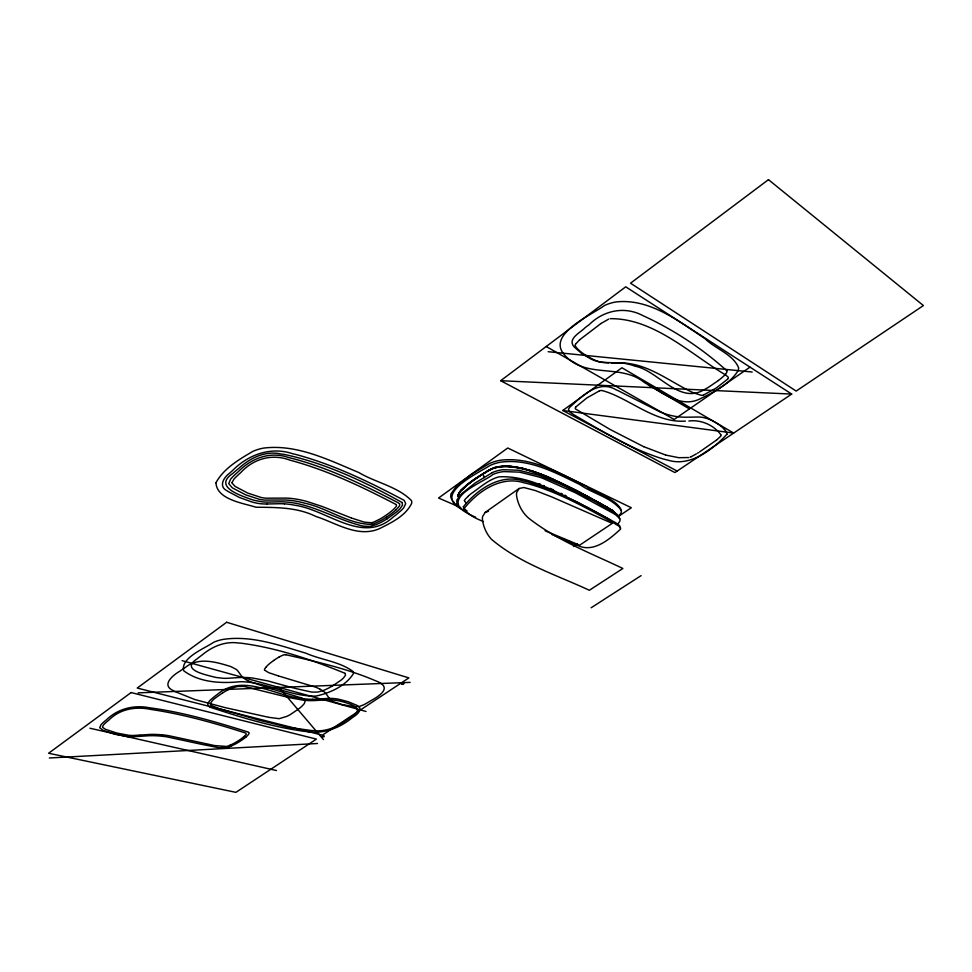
<?xml version="1.0" encoding="UTF-8"?>
<svg xmlns="http://www.w3.org/2000/svg" width="972" height="972" viewBox="0 0 972 972"><rect width="100%" height="100%" fill="white"/><g stroke="black" fill="none" stroke-linecap="round" stroke-linejoin="round"><path stroke-width="1.46" d="M460.218 491.273C458.079 495.003 457.484 494.59 459.185 497.883A47.652 25.43 -18.9 0 0 459.282 498.162M614.656 513.69L614.365 512.718L614.596 513.337M231.968 482.695L233.9 479.208A34.032 19.209 -13.6 0 1 234.604 478.406L235.09 477.872A48.163 27.058 -13.9 0 1 235.746 477.203L239.161 474.008A88.659 49.159 -14.6 0 1 240.558 472.793C253.206 458.893 271.905 453.329 289.802 460.108C326.92 470.011 362.021 486.79 395.981 504.456M463.547 506.546C477.118 489.584 500.24 473.437 523.288 480.909A130.831 66.363 -17.2 0 1 528.61 482.173L550.261 489.584L577.186 502.014L615.325 522.511L619.686 525.645L619.662 527.772M464.154 508.441C477.75 491.48 500.884 475.344 523.944 482.792A130.916 66.29 -17.2 0 1 529.266 484.056C559.508 492.719 587.1 508.38 614.511 523.422C616.114 524.892 621.4 526.435 620.61 529.084C609.687 539.108 593.758 553.068 577.83 545.535A186.223 93.932 -22.8 0 1 575.473 544.66L551.683 534.333M458.14 495.914L458.043 495.161L458.82 497.615M458.347 495.441L458.31 494.712M614.778 513.726L614.668 512.888L614.875 513.714M458.043 495.343L458.067 494.882M264.433 669.659L264.445 669.574A12.745 6.026 -13.7 0 1 265.757 667.46M458.371 495.125L459.574 492.197M102.425 726.752L103.749 724.626A28.54 12.976 -11.2 0 1 104.283 724.067L104.648 723.703A40.399 18.322 -11.4 0 1 105.134 723.229L107.758 720.969A74.455 33.498 -11.9 0 1 108.84 720.106C120.078 708.71 136.104 706.279 151.255 709.487C183.392 714.262 214.873 723.168 245.758 733.082M726.825 434.363C713.375 448.833 690.582 467.435 667.825 460.096A142.483 74.358 -24.5 0 1 662.94 458.906C631.241 449.185 602.725 431.544 574.233 414.995C571.5 412.942 566.117 410.949 569.653 407.377C581.438 396.552 598.667 379.323 615.92 389.711A182.93 97.151 -18.4 0 1 618.544 390.89L660.498 412.116M619.492 518.611L619.091 516.217L616.479 513.848L594.743 501.406L565.097 486.243L542.072 476.438A228.311 113.323 -15.8 0 0 538.354 475.138L518.927 470.266L503.168 469.707A20.242 10.789 -18.8 0 0 492.282 472.574M458.383 494.359L460.716 490.459L466.864 485.064A83.896 43.424 -19.1 0 1 468.152 484.044L469.901 482.683A119.884 61.054 -19.4 0 1 478.273 476.778L483.485 473.376M458.517 494.456L460.449 491.006L464.616 486.948M575.655 344.027L579.591 339.848M492.306 472.623L475.417 482.841L461.566 493.691L456.852 500.058L456.852 502.597L458.371 505.185M618.86 516.363L620.914 513.155A15.819 7.861 -20.3 0 0 621.351 510.482C611.886 497.494 592.713 493.703 579.798 484.53C555.255 472.55 528.634 458.164 500.373 462.222A25.151 13.462 -18.8 0 0 490.253 465.321C477.847 473.437 430.888 494.639 462.757 509.668M459.914 492.026L466.949 485.332A83.896 43.412 -19 0 1 468.237 484.299L469.986 482.95A119.896 61.054 -19.4 0 1 478.358 477.033L482.233 474.324M265.672 667.448L267.616 665.37A41.055 19.27 -14.1 0 1 268.126 664.897L268.819 664.277A52.209 24.422 -14.3 0 1 271.139 662.369L273.594 660.523M720.386 436.55L716.668 439.964M460.922 490.471L463.923 487.555M575.934 406.855L586.857 397.937L599.335 390.902M617.439 524.382L619.808 521.32L620.185 518.987L615.13 514.322L574.962 492.561L542.728 478.297A228.456 113.177 -15.8 0 0 539.01 477.009L519.583 472.149L503.812 471.602A20.266 10.765 -18.8 0 0 492.913 474.47C483.935 482.051 443.597 496.595 463.559 510.908A134.148 71.806 -20.6 0 0 474.822 516.849L475.66 517.226M727.493 379.299L716.145 388.083L703.692 394.948M395.847 509.972L396.345 509.486A33.498 18.176 -16 0 0 397.074 508.745L397.402 508.405A26.183 14.167 -16.1 0 0 397.985 507.748L398.241 507.445A19.805 10.692 -16.2 0 0 398.593 506.995L398.775 506.74A6.622 3.56 -16.5 0 0 399.541 503.715M579.701 339.738L600.939 323.542M467.994 496.352L470.132 494.481A68.842 35.551 -18.9 0 1 471.153 493.642C479.998 487.592 488.418 479.609 499.013 476.827C531.162 475.272 559.908 494.456 587.841 507.615M244.13 736.497L244.482 736.181A25.527 11.36 -12.8 0 0 244.98 735.695L245.199 735.476A19.379 8.614 -12.9 0 0 245.576 735.075L245.734 734.893A14.033 6.221 -13 0 0 245.952 734.613L246.171 734.31A3.013 1.337 -13.2 0 0 246.378 734.03M246.256 736.74L246.645 736.399A28.164 12.527 -12.8 0 0 247.192 735.877L247.435 735.622A22.004 9.781 -12.9 0 0 247.872 735.16L248.054 734.954A16.658 7.387 -13 0 0 248.31 734.638L248.443 734.455A5.565 2.466 -13.2 0 0 248.759 732.402M464.13 487.519L466.001 485.769M464.774 486.948L465.673 486.194M465.916 485.988L468.589 483.849M466.062 485.526L470.132 482.331A115.546 58.976 -19.3 0 1 475.843 478.248L490.982 469.099M716.558 440.049L699.512 451.956M519.109 488.479L516.654 492.512A22.332 9.185 55.1 0 0 516.618 496.133C518.052 504.359 522.013 512.317 528.331 517.869C556.494 540.201 590.733 553.117 622.882 568.474L589.36 590.271C556.166 574.841 519.68 563.274 491.419 539.253C486.571 534.029 483.558 527.152 482.489 520.129A22.052 9.538 55.2 0 1 482.598 516.497L485.21 512.39L519.109 488.479L523.847 487.531L535.268 490.532L551.622 496.862L612.263 523.361L579.616 545.207L545.098 530.773M468.917 483.594L470.217 482.598A115.559 58.964 -19.3 0 1 475.928 478.516L480.569 475.405M718.502 380.465L709.098 386.868A54.177 29.452 -23.7 0 1 702.088 390.817C677.873 403.04 657.437 370.296 634.898 366.152A77.942 42.744 -21.2 0 0 622.517 363.006L611.267 362.896M500.653 380.708L625.725 286.813L791.694 394.073L674.908 472.574L500.653 380.708L791.694 394.073M562.776 410.5L621.922 367.768L733.678 433.062L562.776 410.5L677.168 471.043M750.007 367.137L674.143 419.467L546.215 346.506M601.085 323.445L608.703 319.095M573.468 546.471L577.247 543.943M618.763 516.181L631.338 507.761L507.736 447.983L438.554 498.041L460.728 507.591M386.905 516.861L390.137 514.625A52.998 28.953 -15.7 0 0 395.859 509.972M591.146 607.767L641.083 575.643M482.124 474.555L486.085 472.076M387.075 518.902L397.001 511.624A39.488 21.445 -15.9 0 0 400.087 508.648L402.517 505.076L402.141 502.597M484.554 472.854L487.592 471.189M698.431 452.624L697.568 453.159M222.673 692.817L214.508 698.625A33.996 15.588 -13.1 0 0 212.103 700.933L210.402 703.619L211.179 705.405M696.414 453.863L691.238 456.706M486.255 471.821L494.298 467.921L501.759 466.572A26.706 14.228 -18.7 0 1 502.463 466.511L503.751 466.451M332.606 685.892L340.99 680.181A34.069 15.856 -14.4 0 0 343.566 677.885L345.522 675.176L345.06 673.365M487.507 470.922L482.999 473.838L484.275 477.677M487.665 470.667L494.213 467.654L500.203 466.451M487.762 470.934L491.638 468.796M278.928 657.157L279.486 656.841A26.706 12.624 -14 0 1 280.337 656.392L280.75 656.185A20.388 9.659 -14 0 1 281.503 655.821L281.856 655.663A14.835 7.047 -13.9 0 1 282.366 655.432L282.974 655.189A3.22 1.531 -13.8 0 1 284.99 654.618M485.21 512.39L488.454 511.321M491.176 469.172L494.128 467.982M230.17 745.184L233.292 743.677A39.755 17.739 -12.6 0 0 233.973 743.313L234.872 742.815A51.079 22.878 -12.5 0 0 237.508 741.259L239.95 739.68A41.881 18.711 -12.6 0 0 244.142 736.497M231.409 745.974L234.811 744.333A42.416 18.918 -12.6 0 0 235.528 743.944L236.488 743.422A53.752 24.081 -12.5 0 0 239.258 741.782L241.821 740.129A44.53 19.902 -12.6 0 0 246.28 736.752M491.844 468.868L493.472 468.212M691.019 456.804L690.193 457.132M232.029 688.054L237.52 686.499L243.219 686.414A32.513 14.945 -12.9 0 1 244.543 686.548L289.158 697.617L302.948 700.119A56.983 26.499 -14.7 0 0 311.064 700.642L312.182 700.63A52.184 24.215 -14.6 0 0 316.422 700.484L325.669 699.828A33.157 14.75 -14.3 0 1 330.201 699.719L330.626 700.059A21.493 9.732 -14.9 0 0 331.428 700.691L331.877 700.982A26.037 11.81 -15 0 0 332.351 701.262A31.639 14.373 -15.1 0 0 332.861 701.517L341.828 704.506L353.48 706.559A35.612 16.099 -15.3 0 0 354.209 706.62L359.166 706.547L363.504 704.882A27.095 12.211 -14.9 0 0 364.391 704.433L364.974 704.129A38.758 17.557 -14.8 0 0 365.703 703.74L369.141 701.735A73.726 33.874 -14.5 0 0 370.405 700.946C380.21 695.612 393.125 687.083 375.459 680.728C347.162 668.554 314.952 661.312 286.011 654.764M493.606 468.006L494.724 467.617M494.359 468.03L497.725 467.131M494.894 467.435L508.465 466.098M371.681 522.742L364.354 522.171L351.524 518.04M610.234 318.67C654.01 318.257 690.156 353.881 725.404 374.815M688.686 457.545L678.735 457.691L666.039 455.127M497.931 466.961L501.661 466.305A26.706 14.228 -18.7 0 1 502.366 466.256L502.548 466.244M500.641 466.536L504.869 466.159M140.077 735.075L150.21 734.419A50.52 22.162 -11.5 0 1 151.34 734.395L152.373 734.382A61.929 27.022 -11.4 0 1 162.421 734.881M139.628 735.111L133.115 735.488A22.478 10.23 -11.4 0 1 131.269 735.452L130.491 735.415A27.252 12.429 -11.4 0 1 129.531 735.342A33.145 15.151 -11.5 0 1 128.669 735.269L116.834 733.046L105.729 729.401A37.859 17.423 -11.3 0 1 105.158 729.134L102.558 727.335M321.732 698.844L326.957 698.467A32.829 14.629 -14.4 0 1 332.837 698.455L335.194 698.686A49.548 21.931 -14.2 0 1 338.815 699.257L348.255 701.735L356.59 705.21A45.599 20.108 -14.4 0 1 357.246 705.599C363.65 708.381 357.55 714.444 353.917 716.534A73.398 33.157 -14.1 0 1 351.67 718.187C338.693 728.672 322.206 734.528 305.451 731.418A115.012 52.901 -15.2 0 1 303.495 731.211C271.686 726.801 240.218 717.142 210.098 707.203A17.095 7.885 -12.8 0 1 209.405 706.838L207.68 704.651L208.931 701.699A29.768 13.669 -13 0 1 210.936 699.512L215.383 695.831A60.762 27.666 -13.4 0 1 217.145 694.579C243.304 672.393 275.586 696.79 304.175 698.783A53.788 25.005 -14.7 0 0 312.729 699.318M321.076 698.892L316.617 699.196A48.236 22.368 -14.6 0 1 313.494 699.293L312.741 699.305M502.913 466.353L517.116 467.52M49.341 757.99L317.492 743.495M138.145 692.866L410.135 682.38M688.856 421.01C700.873 419.454 713.8 424.983 720.86 434.751M504.164 466.293L511.394 466.572M685.382 421.095C654.545 423.403 627.803 397.05 601.887 390.525M266.802 504.006L279.596 503.715A56.218 30.278 -13.6 0 1 283.423 503.8L284.359 503.848M608.63 362.933L600.271 362.119A41.675 23.85 -23.1 0 0 605.447 362.471L622.469 363.078M505.355 466.281L507.202 466.305M285.209 654.703L285.246 654.715A5.285 2.515 -13.8 0 1 285.841 654.739M507.372 466.196L515.61 467.107M622.53 362.957C648.944 364.002 670.097 381.972 693.085 392.664M508.745 466.256L510.093 466.353M510.592 466.244L522.523 468.225L533.677 471.627M162.433 734.868L163.989 735.026A96.726 41.553 -11.2 0 1 168.375 735.597L214.666 745.573L226.707 746.46A12.053 5.31 -12.8 0 0 230.121 745.159M548.159 351.706L752.207 372.033M511.649 466.499L529.837 470.594M515.901 467.07L524.054 468.832M517.687 467.459L520.336 467.982M268.794 717.324L279.171 718.685L286.91 716.352A33.522 15.236 -13.6 0 0 290.482 714.456L298.647 708.953A38.005 17.338 -13.6 0 0 304.382 703.461L305.184 700.763L303.167 698.661A31.639 14.288 -13.7 0 0 302.292 698.175L272.342 689.087M296.278 503.387C319.266 507.979 339.714 520.518 362.447 525.949A37.337 20.169 -16.3 0 0 363.856 526.192L370.04 526.399L376.2 524.649A44.615 24.227 -15.7 0 0 386.978 518.854M268.321 717.227L225.188 707.64L194.995 699.573M288.514 727.348L311.769 730.555A67.906 30.654 -14.8 0 0 314.114 730.652C326.094 731.916 337.345 726.886 346.761 719.888A82.644 37.495 -13.9 0 0 351.439 716.631C367.878 707.81 345.923 702.404 338.183 700.715A59.547 26.232 -14.1 0 0 336.482 700.387L330.188 699.731L325.839 693.352A50.228 22.672 -13.7 0 0 325.426 692.927L325.013 692.55A61.746 27.799 -13.6 0 0 319.764 689.075M287.36 727.105L258.552 720.058L219.453 708.649M521.247 468.176L522.134 468.37M89.922 728.235L276.498 770.541M202.31 744.479L218.445 747.626L227.144 747.529A14.653 6.464 -12.8 0 0 231.36 745.949M201.617 744.321L166.892 736.849A94.065 40.399 -11.2 0 0 162.628 736.302L161.121 736.144A64.091 27.896 -11.4 0 0 155.107 735.743L153.892 735.707A49.961 21.894 -11.5 0 0 151.498 735.695L150.526 735.707A47.859 20.995 -11.5 0 0 149.457 735.719L132.301 736.8A25.223 11.482 -11.4 0 1 130.224 736.776L129.24 736.715A29.998 13.681 -11.4 0 1 128.292 736.654A35.891 16.415 -11.5 0 1 127.356 736.569L115.267 734.322L103.567 730.507A40.666 18.723 -11.3 0 1 102.959 730.227L99.715 727.7L100.906 724.869A28.953 13.171 -11.2 0 1 101.853 723.824L102.242 723.423A45.635 20.691 -11.4 0 1 103.141 722.573L105.511 720.544A77.153 34.725 -11.9 0 1 106.641 719.644C118.183 708.527 134.185 704.676 149.749 707.81C183.088 712.233 215.59 721.759 247.568 731.867A15.333 6.78 -13 0 1 247.896 732.025A8.116 3.596 -13.1 0 1 248.48 732.39L248.504 732.402M522.426 468.37L529.436 470.302M524.333 468.832L552.91 479.415L593.783 500.082M271.99 688.99L270.265 688.528M294.115 688.176L311.332 692.003A32.234 14.945 -14.6 0 0 312.583 692.137L318.002 692.04L323.324 690.533A38.503 17.909 -14.2 0 0 332.509 685.868M182.092 660.644L366.043 711.468M269.123 688.212L248.54 681.105M293.009 687.872L267.835 680.922L252.841 678.079A57.227 26.232 -12.8 0 0 244.179 677.46L242.988 677.472A52.549 24.142 -12.8 0 0 238.456 677.593L228.542 678.237A36.146 17.362 -13 0 1 223.621 678.322L216.635 677.545A65.975 32.076 -13.3 0 1 214.727 677.18C206.975 674.993 179.601 670.048 197.049 658.907A86.156 40.63 -13.5 0 1 201.933 655.128C212.054 646.599 224.884 641.07 238.31 642.99A72.499 34.239 -12.5 0 1 241.02 643.185C276.838 647.826 311.757 659.733 345.011 673.304M665.528 454.981L643.792 446.707M281.078 676.731L315.718 687.192A96.981 43.23 -13.1 0 1 318.78 688.565L319.788 689.063M280.471 676.548L278.855 676.087M278.393 675.941L268.661 672.648L264.518 670.085M530.384 470.351L545.28 475.733M530.469 470.618L531.55 470.946M194.704 699.488L174.389 691.323A73.143 35.065 -12.9 0 1 172.822 690.375C160.805 684.75 173.733 674.58 180.16 671.008A85.536 39.876 -13.1 0 1 185.397 667.399C198.288 656.902 215.687 661.908 229.914 666.294A64.407 30.059 -12.1 0 1 231.506 666.901L236.172 669.368A35.757 16.864 -12.4 0 1 238.176 671.373L241.238 675.613A53.764 25.6 -14 0 0 242.976 677.472L243.522 677.934A58.684 27.981 -14 0 0 248.565 681.093M219.004 708.515L211.276 705.49M531.927 471.019L535.912 472.392M534.078 471.724L537.601 472.987M569.07 541.416L567.842 540.979M536.362 472.514L540.493 474.057M597.525 361.268L600.186 362.094L594.196 360.405A79.57 45.793 -24 0 1 590.745 358.911L581.499 353.371L574.185 346.931A40.435 23.401 -23 0 1 572.86 345.096C568.887 337.916 580.819 332.23 585.108 327.685A117.223 64.747 -23.2 0 1 589.263 324.563C603.527 310.445 624.571 305.913 642.723 315.536C673.098 329.374 702.027 348.365 726.704 370.66M537.917 473.06L542.242 474.737M567.041 540.687L563.007 539.12M351.014 517.845L321.914 506.376L306.848 501.443A114.137 60.264 -13 0 0 301.903 500.216L300.129 499.839A73.289 39.342 -13.5 0 0 288.623 498.199L287.42 498.15A59.839 32.319 -13.6 0 0 286.108 498.089L266.182 498.186A26.803 15.115 -13.9 0 1 264.056 497.98L263.048 497.834A32.513 18.383 -14 0 1 262.063 497.664A39.573 22.441 -14.1 0 1 261.079 497.47L247.726 493.071L235.431 486.583A45.259 25.904 -13.9 0 1 234.823 486.134L231.98 482.89M596.723 360.964C588.279 357.587 577.988 350.904 575.375 345.947M540.979 474.215L578.413 491.65M539.12 483.692L540.396 484.19M542.643 474.858L551.075 478.394M543.713 485.526L544.393 485.806M545.936 476.001L547.892 476.815M562.01 538.707L560.042 537.88M548.536 477.094L577.368 490.896M693.583 392.882L701.298 395.312A3.232 1.701 -23.5 0 0 703.57 394.984M550.419 488.394L551.075 488.697M552.509 479.038L555.048 480.18M552.4 489.281L553.481 489.779M643.695 446.67L610.295 429.563L575.667 409.042A3.256 1.798 -21.2 0 1 575.837 406.964M557.563 481.347L558.815 481.918M559.483 482.233L560.151 482.549M560.82 482.865L562.156 483.509M561.002 493.278L562.302 493.91M562.824 483.825L566.312 485.526M564.878 495.161L566.166 495.793M567.028 485.879L569.896 487.3M570.613 487.652L571.317 488.017M572.022 488.369L574.136 489.438M574.914 489.839L599.627 503.119M578.328 491.395L602.555 504.76M579.373 492.148L581.268 493.144M582.216 493.642L583.151 494.141M585.229 495.246L591.377 498.551M588.886 508.174L600.878 514.686M593.406 499.669L599.226 503.095M595.411 500.774L600.696 503.921M601.328 514.941L602.604 515.646M599.846 503.022L604.815 506.035M600.599 503.666L603.539 505.513M603.162 515.962L607.804 518.623M603.442 505.27L604.329 505.975M604.426 505.61L610.987 509.936M603.843 505.489L604.73 506.193M604.645 505.95L609.092 508.757M605.69 506.534L605.034 506.169L606.722 507.129M605.835 506.631L606.479 506.983M606.54 507.044L607.707 507.712M689.44 408.92L644.278 382.446C620.476 363.078 584.877 379.432 564.064 354.391C546.629 334.052 592.312 314.709 604.633 305.402A27.981 16.269 -23.2 0 1 615.798 301.976C649.539 298.1 678.541 321.064 704.992 338.657C715.137 348.778 732.985 354.087 738.647 367.817A17.557 9.331 -24.1 0 1 737.857 371.122C729.073 384.39 713.946 392.141 699.986 398.885C681.408 408.143 663.512 393.453 648.093 384.681M606.868 507.226L608.8 508.356M607.816 507.785L610.076 509.352M608.01 518.744L609.237 519.485M609.335 508.49L613.551 511.539L610.222 509.255M609.432 508.733L610.562 509.656M609.979 519.947L610.853 520.506M610.695 509.522L611.437 510.045M611.485 509.85L612.421 510.677M611.582 510.093L612.214 510.519M612.226 510.349L612.846 510.798M455.807 503.751L457.678 505.1M612.263 510.616L613.016 511.102M612.919 510.859L613.502 511.758A21.724 10.777 -20.1 0 1 613.769 512.013L614.681 512.912L613.782 511.88A21.724 10.777 -20.1 0 0 613.405 511.515M612.761 510.98L613.502 511.333M725.926 375.216L728.077 377.039A3.268 1.725 -24.1 0 1 727.639 379.153M467.532 513.058L472.295 516.241A143.37 76.411 -20.8 0 0 477.301 518.902L481.626 520.834A99.229 52.464 -20 0 0 483.473 521.539M452.867 501.054L454.191 502.403M466.013 503.156L464.531 500.774M724.638 429.466L720.811 426.04A133.443 67.566 -20.6 0 0 716.607 423.124L712.853 420.985A95.025 48.345 -21.4 0 0 710.034 419.649L709.694 419.515A72.839 37.179 -21.8 0 0 707.628 418.701L703.351 417.498A30.63 15.759 -22.6 0 0 698.479 417.012L687.471 417.195A81.016 43.327 -24.2 0 1 682.223 417.122L680.449 417A76.399 40.775 -24.1 0 1 670.486 415.348L667.849 414.655A145.897 78.659 -25.5 0 1 660.51 412.104M279.061 687.435L323.445 739.571M402.056 502.488C366.651 482.744 325.62 463.073 284.407 454.483A84.187 46.838 -13.2 0 0 281.297 454.033C265.32 450.388 250.083 457.921 238.565 468.565A100.019 55.355 -14.7 0 0 232.758 473.486C212.382 487.057 241.967 496.024 252.428 499.79A76.97 44.165 -14.6 0 0 254.615 500.422L262.647 501.904A42.088 23.826 -14 0 0 268.321 502.087L279.766 501.819A60.75 32.696 -13.6 0 1 284.99 501.929L286.339 502.014A66.132 35.514 -13.5 0 1 296.253 503.399M396.394 504.869L396.406 504.881A5.893 3.171 -16.4 0 0 396.078 504.541M399.237 503.703L399.213 503.666A9.647 5.188 -16.4 0 0 398.617 503.071A18.225 9.781 -16.2 0 0 398.289 502.816C363.783 485.064 326.981 466.9 288.587 457.52C270.009 451.008 251.201 458.298 238.067 471.918A91.878 50.945 -14.6 0 0 236.609 473.17L233.523 476.037A54.396 30.533 -14 0 0 232.344 477.24L231.81 477.811A34.53 19.501 -13.6 0 0 230.546 479.305L228.736 483.582L232.089 487.592A48.612 27.823 -13.9 0 0 232.745 488.066L245.709 494.87L259.342 499.304A42.853 24.3 -14.1 0 0 260.411 499.511A35.794 20.23 -14 0 0 261.492 499.705L262.622 499.863A30.096 16.974 -13.9 0 0 265.016 500.094L285.015 499.985A56.692 30.618 -13.6 0 1 286.254 500.045L287.384 500.118A59.171 31.918 -13.6 0 1 290.142 500.361L291.527 500.519A75.804 40.593 -13.4 0 1 298.392 501.661L300.105 502.014A111.002 58.599 -13 0 1 304.916 503.217C327.795 508.149 348.304 524.43 371.997 524.358A17.399 9.343 -15.9 0 0 377.1 522.377L381.34 520.275A50.459 27.52 -15.7 0 0 382.239 519.753L383.418 519.06A63.994 35.101 -15.5 0 0 386.905 516.861M458.991 497.858L458.906 497.737A47.652 25.43 -18.9 0 0 459.197 497.895M353.188 671.616C339.945 661.555 321.21 659.976 306.083 653.257C279.28 645.287 251.298 635.117 222.94 639.418A23.109 11.227 -12.7 0 0 213.706 642.237C205.007 648.336 180.294 657.752 183.708 670.765C199.722 682.721 221.191 683.583 240.424 681.712C266.377 681.785 289.972 696.693 315.888 696.086C329.921 693.072 345.473 686.135 353.395 673.705A14.471 6.695 -14.8 0 0 353.188 671.616M458.748 497.615L458.079 495.793L458.432 496.899M451.834 499.705L450.704 496.911L450.911 493.995L456.512 486.109L471.177 474.482L489.621 463.437A25.138 13.474 -18.8 0 1 499.742 460.339C530.821 456.135 559.568 473.182 586.347 486.498C596.893 494.432 613.368 497.324 620.671 508.708A15.807 7.861 -20.3 0 1 620.561 510.434M458.444 496.279L458.286 495.599L458.711 497.044M458.541 496.595L458.322 495.854M724.371 429.624A27.204 13.802 -22.7 0 1 727.165 434.18M467.787 512.9A27.556 14.483 -18.5 0 1 463.826 508.55M467.18 511.017A27.532 14.507 -18.5 0 1 463.219 506.667M464.312 500.544A15.892 8.384 -18.2 0 1 468.237 496.461M612.87 522.086A7.776 3.827 -20.2 0 1 613.053 522.353M725.44 374.329A34.943 18.82 -23.8 0 1 718.405 380.417M726.922 370.575A7.618 4.058 -24.1 0 1 725.634 374.086M720.981 435.092A3.098 1.567 -23 0 1 720.531 436.379M599.457 390.853A3.293 1.823 -21.8 0 1 601.704 390.501M575.266 345.68A3.438 1.993 -22.1 0 1 575.594 344.124M371.717 522.766A14.313 7.679 -15.9 0 0 375.836 521.089L379.736 519.157A47.3 25.794 -15.7 0 0 380.587 518.683L381.704 518.027A60.811 33.364 -15.5 0 0 385.009 515.938L388.095 513.787A49.839 27.228 -15.7 0 0 393.478 509.413L393.927 508.964A30.363 16.475 -16 0 0 394.583 508.295L394.875 507.992A23.049 12.478 -16.1 0 0 395.385 507.42L395.604 507.153A16.682 9.015 -16.2 0 0 395.908 506.777L396.212 506.327A3.584 1.932 -16.5 0 0 396.6 505.744M266.802 503.994A41.553 23.486 -14 0 1 259.427 503.605L256.438 503.071A63.472 36.195 -14.3 0 1 251.784 501.941L239.331 497.433L227.849 491.358A59.098 33.862 -14 0 1 226.901 490.702C218.348 486.559 223.779 477.264 229.416 473.376A89.789 49.937 -14.5 0 1 232.186 470.885C247.872 454.775 270.617 446.27 292.706 453.742A138.073 75.184 -12.6 0 1 295.281 454.313C333.25 464.434 369.093 481.796 403.672 500.106A19.452 10.461 -16.3 0 1 404.34 500.665L405.701 503.751L403.672 507.809A34.372 18.614 -16.1 0 1 401.035 510.64L395.483 515.33A72.171 39.633 -15.5 0 1 393.344 516.897C362.738 545.231 327.345 509.607 294.808 505.246A62.451 33.546 -13.5 0 0 284.371 503.824M222.782 692.854A38.37 17.605 -13.2 0 1 231.98 688.018M273.618 660.535A43.169 20.266 -14.2 0 1 278.903 657.145M401.728 684.069C404.474 685.673 404.741 681.311 401.74 683.984M322.242 736.594C325.183 738.04 324.745 734.091 322.242 736.545M215.954 482.72C216.792 499.644 243.061 503.059 255.94 507.226C276.23 507.445 297.007 507.129 315.791 516.424C335.96 522.851 357.55 537.99 379.214 528.768C391.242 522.778 405.336 516.108 411.581 503.545A16.755 9.015 -16.5 0 0 411.496 500.665C397.815 486.547 375.569 482.562 358.838 472.538C328.828 460.035 297.116 443.961 263.643 448.08A26.949 15.479 -13.7 0 0 252.805 451.409C239.088 459.464 223.767 468.358 215.954 482.72M768.463 179.65L630.536 283.192L796.165 391.072L923.4 305.56L768.463 179.65M131.111 692.55L48.6 753.251L235.917 792.35L316.398 739.097L131.111 692.55M226.646 622.262L137.234 688.042L322.352 735.16L408.86 677.909L226.646 622.262"/></g></svg>
